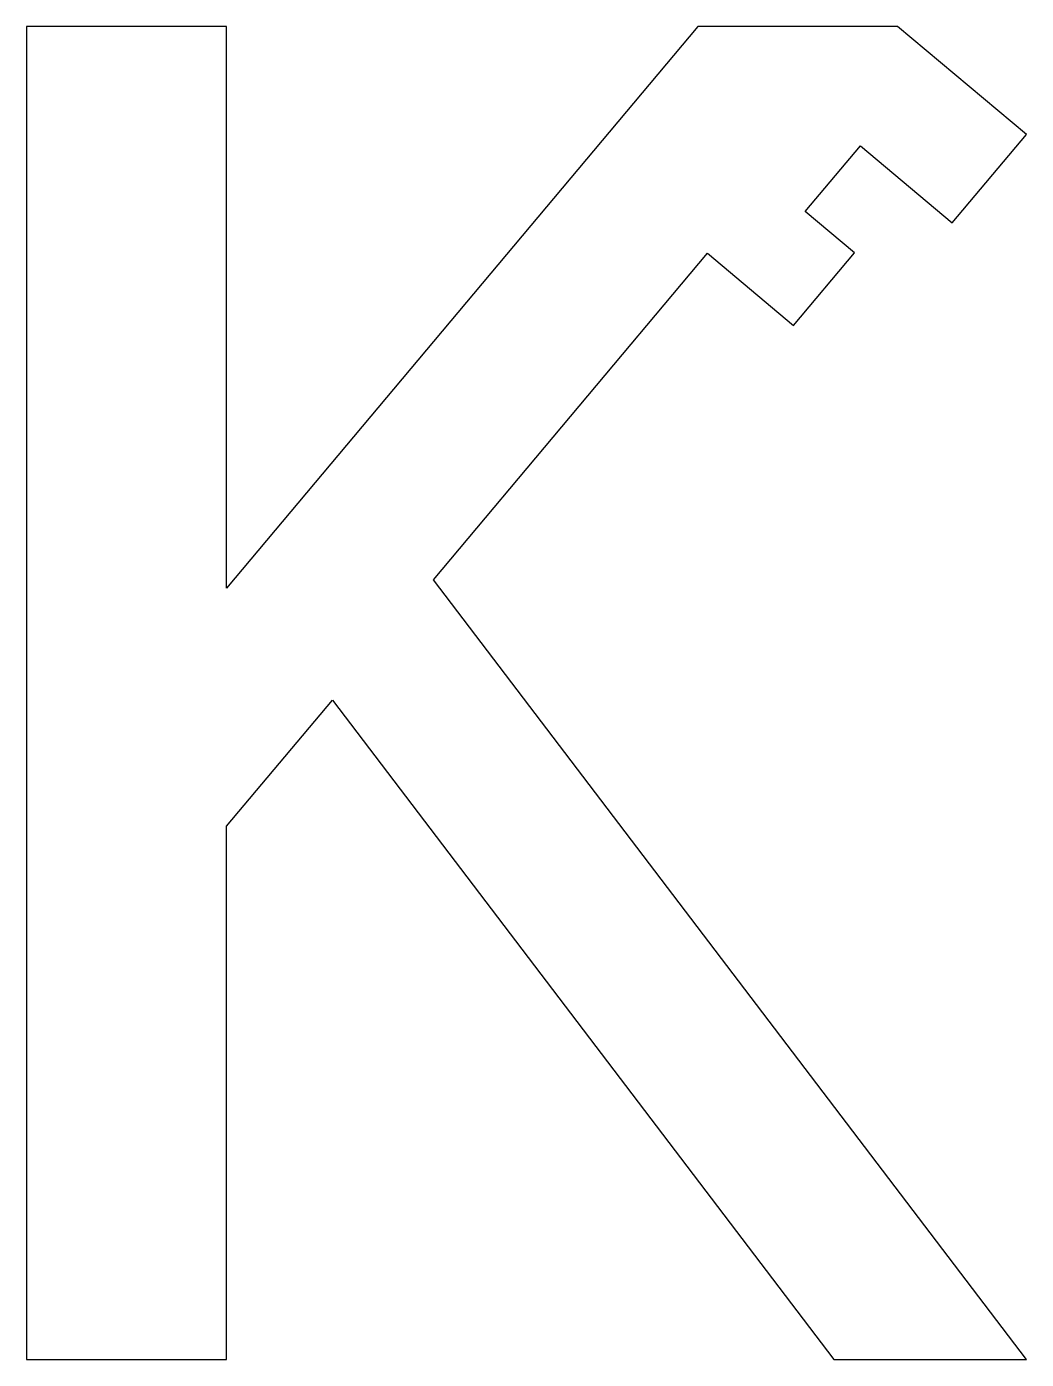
# Model space of a CAD drawing. Header units: millimetres. Extents: x 0 to 15, y 0 to 20.
import ezdxf

# ---------------------------------------------------------------- set-up
doc = ezdxf.new("R2010")
doc.units = ezdxf.units.MM
doc.layers.get('0').update_dxf_attribs({"linetype": 'CONTINUOUS'})

msp = doc.modelspace()

# ---------------------------------------------------------------- linework, layer by layer
msp.add_lwpolyline([(3, 8), (4.588, 9.893), (12.113, 0), (15, 0), (6.103, 11.698), (10.216, 16.599), (11.508, 15.515), (12.423, 16.606), (11.683, 17.227), (12.51, 18.212), (13.889, 17.055), (15, 18.38), (13.069, 20), (10.069, 20), (3, 11.575), (3, 20), (0, 20), (0, 0), (3, 0)], close=True)

doc.saveas('drawing.dxf')
